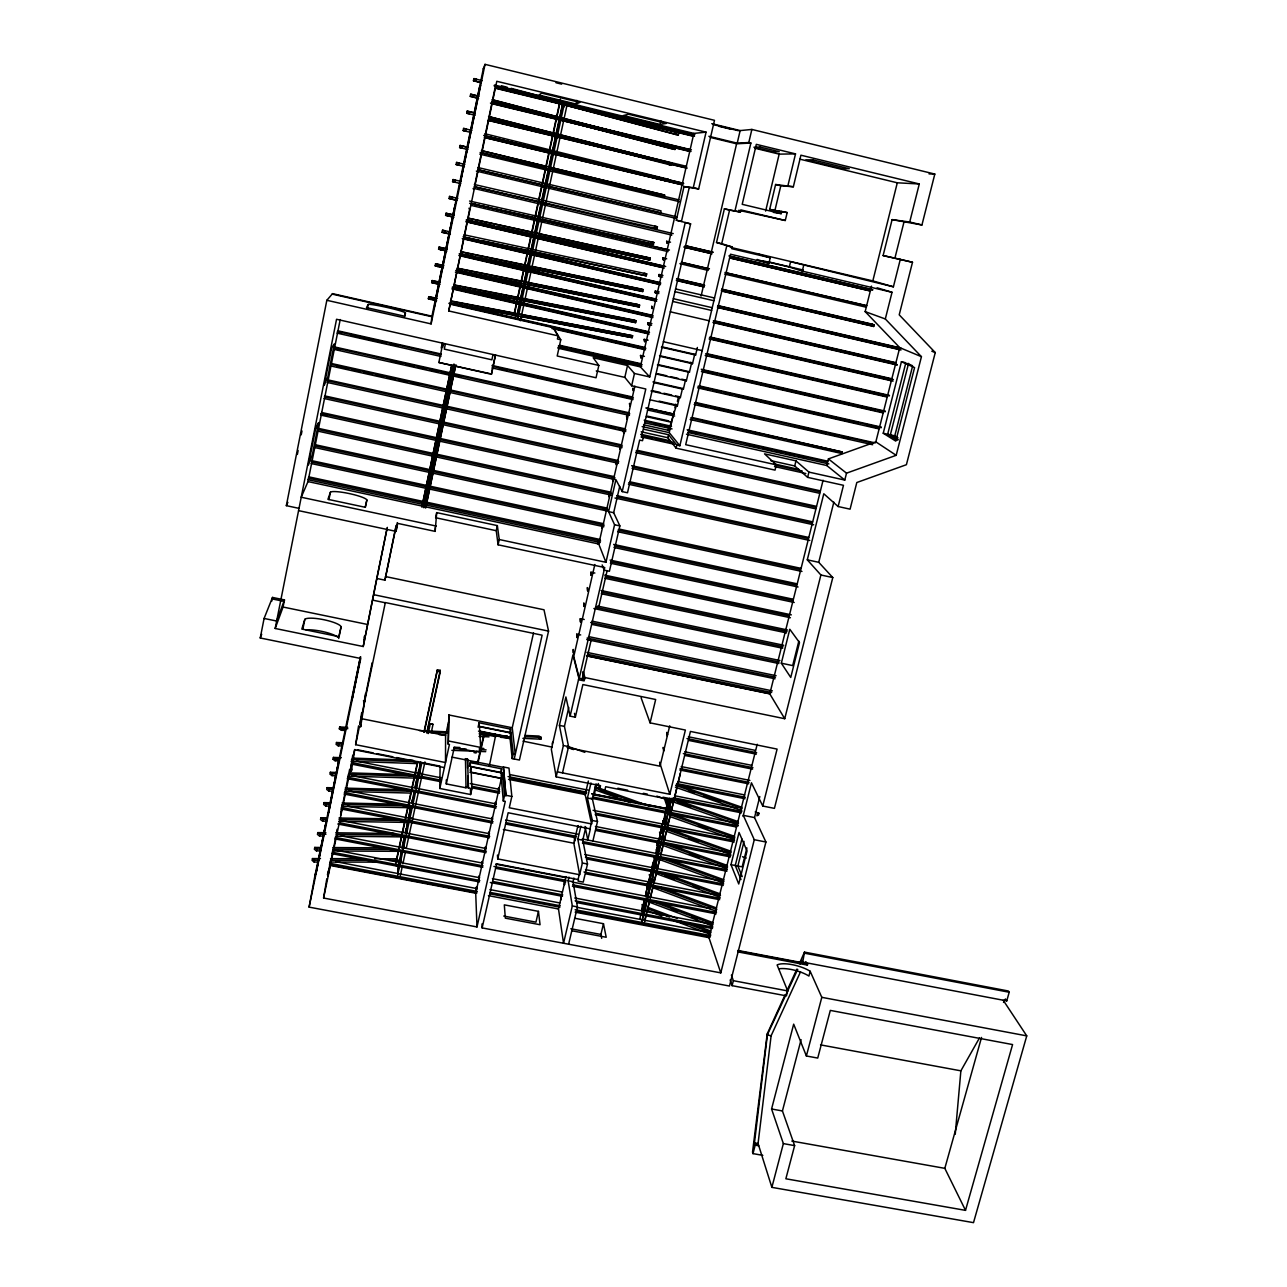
<?xml version="1.0" encoding="UTF-8"?>
<svg xmlns="http://www.w3.org/2000/svg" width="1287" height="1287" viewBox="0 0 1287 1287"><rect width="100%" height="100%" fill="white"/><g stroke="black" fill="none" stroke-linecap="round" stroke-linejoin="round"><path stroke-width="1.5" d="M440.09 766.408L439.816 788.481L470.624 794.546L471.862 788.963L466.28 786.647L466.023 787.805L446.283 783.912L446.299 779.922M448.519 722.039L445.592 735.52L445.495 762.531L355.63 744.69L358.59 725.852M427.107 732.689L440.218 671.943L440.251 670.366L437.387 669.787L423.906 732.319M424.26 732.11L437.387 669.787M432.995 724.324L430.292 723.777L432.995 724.324L431.29 732.544M442.873 343.243L438.851 362.484L491.441 374.276L495.479 354.826L491.441 374.276M298.568 510.633L396.058 531.37L397.731 523.391L435.167 531.386L436.711 512.612L497.361 525.611L499.243 539.526L498.085 544.803L604.729 567.535L579.263 678.233L573.761 656.531L594.835 564.51M441.216 348.085L442.245 343.179M435.167 531.386L435.296 527.477M438.851 362.484L489.43 373.503M419.321 774.613L419.659 767.39M420.045 764.124L419.642 773.133L422.329 773.664M416.457 787.821L416.924 778.619M416.232 787.451L416.521 781.901M412.87 804.472L413.69 793.596M409.668 819.256L410.119 811.534M410.537 808.172L409.99 817.792L412.66 818.323M406.451 834.169L406.933 826.286M406.772 832.705L407.48 820.929M403.281 848.857L403.828 840.25M404.359 835.376L403.587 847.409L406.258 847.924M400.112 863.497L401.142 851.527M398.053 873.053L398.552 865.942M397.731 874.5L398.359 865.588M955.244 1134.265L960.874 1070.832L979.439 1038.014M326.834 300.289L431.113 323.906L431.885 316.184L332.545 293.645L326.834 300.289L286.341 505.662L299.018 508.365M785.15 994.706L767.181 1033.944L752.525 1152.155L752.992 1153.619L762.821 1155.356M752.992 1153.619L755.179 1145.157L754.472 1142.888L767.599 1033.059M1003.2 1000.224L1026.753 1035.874L973.503 1222.65L771.878 1187.354L758.059 1143.532L771.122 1035.745L800.514 971.862M396.058 531.37L397.281 522.619M372.152 662.741L364.012 703.152L365.476 693.709M387.339 527.397L376.737 578.442L384.926 580.164L395.978 526.061M355.63 744.69L359.427 726.447L360.666 726.705L364.977 699.227M360.666 726.705L361.068 724.726L359.845 724.484L361.679 712.725M469.819 772.216L501.351 778.474L503.297 800.981L505.292 801.367L476.994 926.946L323.584 898.036L350.161 770.833L351.383 771.074L354.778 749.484M351.383 771.074L351.785 769.127L350.563 768.886L352.751 755.196M349.614 769.449L340.605 815.186L342.374 804.375M335.843 836.807L327.847 876.302L330.453 860.633M336.47 833.059L337.081 829.311M499.243 539.526L605.936 562.306L614.575 524.758L608.574 511.615L615.91 479.617L622.2 491.602L627.509 492.776L639.655 440.074L642.519 440.701L643.243 437.612L641.393 437.21L690.604 223.874L685.247 222.603L649.742 376.946L634.459 373.487L627.509 365.508L593.194 357.738L598.825 365.428L596.042 377.767L336.55 319.273L275.177 628.474L363.224 646.524L376.737 578.442M323.584 898.036L326.818 878.764M327.461 874.903L328.121 871.042M364.414 637.371L364.688 635.81L363.867 639.752M363.224 646.524L387.017 528.217M360.65 656.74L351.818 700.691L360.392 657.142M345.206 729.649L339.318 728.844L339.704 726.978L347.667 727.332M338.69 760.971L328.523 812.837L338.754 761.421M338.899 760.038L333.011 759.266L333.397 757.416L341.361 757.689M759.813 796.54L754.52 817.583L765.91 842.004L729.488 986.035L309.105 907.126L315.251 873.97M309.105 907.126L360.746 658.494L260.247 637.982L264.092 618.452L272.506 597.425L284.475 599.903L283.06 607.03L275.177 628.474M297.361 454.44L298.134 450.53M301.222 434.861L301.995 430.952M271.766 601.158L272.506 597.425M436.293 526.077L301.222 497.232L307.995 481.579L340.218 319.546M302.879 629.07L304.842 619.337A18.629 3.909 11.5 0 1 323.874 619.723A18.629 3.909 11.5 0 1 341.087 626.801L338.706 638.449M328.941 499.597L330.437 492.181A18.726 2.864 12 0 1 349.388 493.597A18.726 2.864 12 0 1 366.875 500L365.363 507.384M367.438 308.301L368.227 304.424A19.192 1.335 12.7 0 1 387.307 307.513A19.192 1.335 12.7 0 1 405.453 312.87L404.665 316.747M320.479 858.59L312.468 858.574L312.081 860.392L314.141 862.033L318.162 862.033M320.785 847.473L314.768 847.425L314.382 849.259L316.457 850.884L320.479 850.9M325.868 832.689L317.841 832.609L317.455 834.443L319.53 836.035L323.552 836.067M326.93 817.824L320.913 817.728L320.527 819.578L322.619 821.138L326.641 821.203M330.067 802.75L324.034 802.621L323.664 804.472L325.756 806.032L329.778 806.112M333.172 787.821L327.139 787.66L326.753 789.51L328.861 791.038L332.834 791.151M336.293 772.473L330.325 772.28L329.939 774.13L332.046 775.643L336.036 775.771M342.455 742.744L336.486 742.502L336.1 744.369L338.224 745.833L342.213 745.993M436.631 300.659L428.33 298.745L428.764 296.702L436.647 298.198M439.929 284.524L431.676 282.609L432.094 280.566L439.913 282.094M443.42 267.744L435.151 265.814L435.569 263.771L443.404 265.347M446.862 251.11L438.594 249.179L439.012 247.12L446.846 248.745M450.386 234.218L442.084 232.271L442.519 230.212L450.353 231.885M453.909 217.262L445.608 215.315L446.026 213.24L453.861 214.961M455.437 200.032L449.083 198.52L449.517 196.428L457.818 198.391M453.008 179.569L455.437 180.18L455.003 182.271L452.574 181.66L453.008 179.569L460.762 181.354M456.547 162.435L458.992 163.015L458.558 165.122L456.113 164.527L456.547 162.435L464.832 164.398M467.921 149.533L459.62 147.555L460.054 145.463L468.355 147.442M463.143 130.534L463.577 128.427L466.055 128.957L465.621 131.065L463.143 130.534L470.913 132.464M475.048 115.235L466.731 113.24L467.165 111.132L473.536 112.629M478.008 98.343L470.238 96.332L470.672 94.208L478.989 96.203M481.161 82.802L473.455 80.743L473.889 78.62L476.399 79.07L475.949 81.194L479.81 82.223M314.141 862.033L314.527 860.199L312.468 858.574M316.457 850.884L316.843 849.05L314.768 847.425M319.53 836.035L319.916 834.201L317.841 832.609M322.619 821.138L323.005 819.304L320.913 817.728M325.756 806.032L326.142 804.182L324.034 802.621M328.861 791.038L329.247 789.188L327.139 787.66M332.046 775.643L332.432 773.793L330.325 772.28M339.125 760.907L335.135 760.762L335.521 758.896L333.397 757.416M338.224 745.833L338.61 743.966L336.486 742.502M345.431 730.469L341.441 730.292L341.827 728.41L339.704 726.978M430.711 299.533L431.129 297.506L428.764 296.702M434.057 283.381L434.475 281.338L432.094 280.566M437.548 266.57L437.966 264.511L435.569 263.771M440.991 249.903L441.425 247.844L439.012 247.12M444.498 232.963L444.932 230.904L442.519 230.212M448.021 215.991L448.455 213.915L446.026 213.24M451.512 199.147L451.946 197.072L449.517 196.428M462.516 146.026L462.081 148.118L459.62 147.555M469.642 111.631L469.208 113.755L466.731 113.24M478.555 98.327L472.715 96.798L473.166 94.675M314.832 876.254L360.36 656.949M483.365 68.581L431.837 316.715L332.143 294.096M431.113 323.906L485.038 64.35L714.478 120.318L698.648 188.948L684.008 186.583L676.302 220.206L690.604 223.874M384.926 580.164L396.364 525.209M350.563 768.886L354.568 749.774L444.385 767.583M359.845 724.484L385.328 602.557L542.117 635.183L514.221 758.992M474.227 187.5L494.9 88.706M598.825 365.428L557.191 356L560.762 339.784L557.416 339.012L558.124 335.859L448.745 310.955L496.798 81.29L706.064 132.143L693.291 187.661L684.008 186.583M442.776 347.233L443.484 343.758M445.415 343.822L444.305 349.115L491.891 359.813L493.018 354.552M421.991 506.177L451.673 365.154M421.911 507.239L451.689 365.798M423.503 507.528L453.716 364.189M424.099 507.657L454.311 364.334M425.74 506.981L455.485 366.007M425.675 508.043L455.92 364.688M436.711 512.612L435.633 517.728L496.251 530.711L498.085 544.803M396.525 859.346L407.48 808.526M408.317 804.616L414.221 777.268M415.057 773.358L417.583 761.631M545.157 169.884L513.835 315.186L516.988 316.361L563.352 101.689M545.994 165.959L560.392 99.196M395.946 863.432L417.921 761.518M514.044 315.685L560.344 100.949M519.626 301.399L519.964 299.823L521.315 302.461M564.51 106.692L561.808 105.968L562.162 104.327L564.446 103.233L518.001 318.146M398.487 863.786L399.324 859.877M402.284 846.202L403.555 840.347M405.228 832.528L406.081 828.619M408.606 816.891L410.714 807.126M411.567 803.217L412.403 799.307M414.929 787.596L418.725 770.012M426.753 732.882L440.251 670.366M518.886 306.049L516.988 316.361M519.739 302.123L522.699 288.385M523.552 284.459L529.906 255.003M530.759 251.078L548.133 170.592M548.986 166.666L562.548 103.861M399.179 862L401.303 852.203M402.139 848.294L404.681 836.534M405.534 832.625L411.036 807.142M411.872 803.233L414.414 791.473M415.267 787.547L420.752 762.081M397.699 874.983L421.846 762.934M428.185 733.574L430.292 723.777M558.075 136.47L557.721 138.111L555.019 137.419L557.062 137.001M400.37 875.482L402.059 867.47M402.895 863.834L405.421 851.93M406.258 848.278L424.935 761.92M520.382 320.736L567.277 103.925M576.045 104.038L579.858 102.397L541.666 93.131L538.947 95.045L576.045 104.038L576.833 100.402M446.283 783.912L454.279 747.441L474.276 751.431L474.018 752.589L476.029 752.992L476.383 751.447L479.601 752.091L480.646 747.425L479.488 726.656L510.939 732.995L513.256 753.941L515.267 754.343L512.242 727.75L448.857 714.961L448.23 744.192L449.436 744.433L439.816 788.481M448.23 744.192L448.857 714.961M496.251 530.711L497.361 525.611M468.452 787.081L467.535 759.073L465.46 758.654L465.202 759.764L452.01 757.142M467.551 768.194L467.535 759.073M469.482 766.167L470.27 762.58L501.608 768.822L501.142 776.238M478.088 727.235L479.07 722.763L510.521 729.102L510.907 732.689L479.263 726.318L479.07 722.763M470.205 770.414L471.01 766.811L502.557 773.085L504.552 795.398L503.297 800.981M477.686 762.226L484.202 732.786L495.72 735.102L489.366 765.765M477.863 763.481L483.88 736.309M500.804 772.393L501.608 768.822M509.507 733.558L510.521 729.102M504.552 795.398L505.952 795.688L503.442 766.988L508.992 768.082L511.84 796.444L509.282 807.769L591.553 823.937L592.358 820.511L587.435 798.053L590.974 782.963M385.456 576.544L543.999 609.781L548.552 631.113L519.433 760.038L512.21 758.59L509.942 737.483L510.939 732.995M512.242 727.75L533.51 633.011M476.994 926.946L475.707 893.21L502.557 773.085M512.21 758.59L513.256 753.941M505.952 795.688L503.442 766.988M660.086 124.453L666.376 123.423L628.603 114.253L623.391 115.54L660.086 124.453L660.891 120.833M754.52 817.583L743.307 815.347L754.279 839.719L720.784 972.875L482.142 927.911L496.605 863.85L578.474 879.632L578.12 881.128L583.236 882.126L587.499 864.011L582.77 840.202L585.826 827.155M580.871 826.174L577.831 839.237L582.367 863.03L579.633 874.726L497.731 858.912L508.156 812.757L590.379 828.892L587.789 839.912L585.022 826.463M341.087 626.801L338.835 636.663L301.818 629.07L304.842 619.337M633.526 319.964L636.068 320.753L635.633 322.651L633.091 321.863L633.526 319.964L453.603 284.781M637.081 304.359L639.623 305.116L639.189 307.03L636.647 306.258L637.081 304.359L457.094 268.098M640.588 288.883L643.146 289.623L642.712 291.538L640.154 290.798L640.588 288.883L532.963 266.586M653.426 244.417L650.852 243.742L651.286 241.811L653.876 242.487L653.426 244.417L471.106 203.555M615.17 116.071L678.78 133.028L678.329 135.006L675.675 134.491L676.125 132.529M522.908 738.368L540.862 739.172L541.264 737.419L538.963 736.051L525.016 735.424M450.466 303.282L632.207 337.661L632.641 335.762L450.466 300.82M464.092 237.13L646.283 275.82L646.717 273.89L644.16 273.182M467.615 220.27L649.871 260.038L650.321 258.108L467.567 217.97M656.997 228.748L657.432 226.802L654.842 226.158L654.407 228.105L656.997 228.748L474.436 186.744M664.205 197.056L664.655 195.109L481.949 150.74M668.259 179.279L665.636 178.716L665.186 180.663L667.808 181.242L668.259 179.279L484.958 133.751M563.545 120.608L672.393 148.938L675.032 149.469L675.482 147.49M622.2 491.602L645.801 388.98L631.644 385.794L624.822 377.381L627.509 365.508M631.644 385.794L634.459 373.487M576.785 634.137L576.946 637.515L576.785 634.137L580.694 634.941M580.308 618.677L580.485 622.007L580.308 618.677L584.234 619.497M590.942 572.216L591.167 575.369L590.942 572.216L594.867 573.037M640.524 355.453L640.942 357.85L640.524 355.453L644.433 356.354M644.208 339.334L644.642 341.666L644.208 339.334L648.101 340.218M648.005 322.747L648.455 325.016L648.005 322.747L651.898 323.648M655.26 291.039L655.726 293.195L655.26 291.039L659.169 291.94M659.041 274.501L659.523 276.592L659.041 274.501L662.95 275.418M662.837 257.915L663.336 259.942L662.837 257.915L666.714 258.816M666.634 241.28L667.165 243.243L666.634 241.28L670.527 242.181M552.22 744.015L552.622 742.261M605.936 562.306L598.745 543.999L634.877 386.164M649.742 376.946L640.395 366.875L693.854 133.414L706.064 132.143M673.745 800.257L605.678 786.711L604.826 790.363L599.662 789.333L600.514 785.681L556.177 776.849L563.368 745.527L559.411 725.385L565.91 696.959L570.125 716.151L575.337 717.213L582.866 684.555L655.662 699.501L650.096 722.86L685.376 730.051L669.835 794.288L557.319 771.846M562.516 772.876L568.581 746.573L564.43 726.399L568.774 707.464M602.155 564.929L604.134 570.141L609.411 571.267L619.867 525.9L613.674 512.725L619.723 486.389M689.172 187.822L681.45 221.428L676.302 220.206M570.125 716.151L578.86 678.152L572.972 654.842L551.351 749.372L556.177 776.849M582.223 678.844L591.216 639.784L588.256 639.156M607.11 570.768L598.632 607.593L595.656 606.965M583.365 671.734L584.893 677.557L584.137 680.887L578.506 679.729M538.449 911.357L540.057 924.726L505.324 918.162L504.311 904.858L538.449 911.357L535.955 922.152L503.748 916.038M643.58 424.774L668.613 430.357L676.544 405.035L659.057 401.11M584.491 794.546L584.829 793.082M871.524 286.132L865.17 311.615L885.311 318.967L921.444 356.692L896.186 455.308L846.524 473.166L844.787 480.067L808.928 472.104L795.977 460.875L764.542 453.861L776.334 464.848L775.047 470.125L676.077 448.149L667.824 437.709L668.516 434.733L643.773 429.231M674.887 407.786L675.723 404.166M743.049 816.408L751.447 782.802L762.757 806.032L774.42 808.365L832.786 577.557L820.897 574.999L807.287 559.829L823.793 493.774L838.127 506.531L850.08 509.169L856.804 482.528L906.402 464.704L935.263 352.574L899.211 314.832L912.499 262.275L883.107 255.566L892.1 219.627L909.716 222.024L919.288 183.961L800.916 155.196L793.355 186.76L775.594 184.508L769.69 209.395L787.177 212.564L785.279 220.495L740.894 209.91L740.395 212.065L724.372 208.864L716.521 242.487L726.801 245.672L679.858 445.752L669.224 432.625L674.227 411.148M701.093 296.01L736.598 143.79L750.884 143.034L734.99 210.778M568.983 877.107L568.114 880.791L572.313 905.919L563.545 943.258L558.494 908.992L566.055 876.56M579.633 874.726L573.825 843.242L577.831 826.045M591.553 823.937L585.183 794.546L588.336 781.032M708.864 136.277L737.226 143.163L740.154 130.582L751.865 129.44L934.812 174.067L921.942 224.968L892.1 219.627M578.008 827.026L578.346 825.562M677.396 401.399L678.249 397.747M650.064 399.79L677.364 405.92L679.504 396.782L675.595 395.897M650.965 391.007L680.34 397.635L682.496 388.433L653.088 381.789M653.442 382.512L683.349 389.269L685.504 380.019L681.756 379.182M656.338 374.018L686.373 380.823L688.545 371.541L658.477 364.704M657.367 365.025L689.414 372.313L691.602 362.966L659.539 355.662M660.311 356.386L692.503 363.722L694.707 354.311L662.483 346.959M661.373 347.217L695.607 355.035L697.377 347.474M776.334 464.848L685.698 444.691L730.485 254.231L768.918 263.288L770.237 257.754L731.788 248.697L732.19 246.943L721.717 243.71L729.584 210.103L740.395 212.065M568.629 944.208L577.413 906.901L573.037 881.74L573.905 878.056M592.921 840.91L597.49 821.524L592.406 799.05L595.945 783.96M594.385 794.159L596.605 784.33M676.077 448.149L676.801 445.077L668.516 434.733M737.226 143.163L748.793 142.519L751.865 129.44M578.088 879.552L579.23 874.645M589.993 828.812L591.151 823.857M366.875 500L365.154 507.271L327.928 499.324L330.437 492.181M765.636 211.1L779.166 154.134L795.511 153.877L787.966 185.473M601.673 938.368L600.9 934.442L603.458 923.712L575.257 918.355M769.69 209.395L774.871 210.634L780.807 185.762L793.355 186.76M773.439 212.371L781.225 213.642L781.788 211.277M669.723 725.804L660.022 766.199L567.084 747.506M885.311 318.967L892.036 292.278L802.284 271.139L789.301 267.036L790.588 261.728L893.403 286.808L900.305 259.379L912.499 262.275M641.537 910.343L642.486 906.434M646.734 888.85L649.098 879.085M651.93 867.374L652.879 863.464M657.126 845.881L659.024 838.078M660.907 830.26L663.272 820.495M666.103 808.767L668.468 799.002M639.816 919.143L640.685 915.025M641.682 911.405L644.433 899.533M645.43 895.897L654.745 856.917M655.743 853.281L666.457 808.509L591.907 793.709M642.116 912.58L644.932 900.948M645.881 897.071L646.814 893.194M647.747 889.317L650.096 879.632M651.029 875.755L657.142 850.546M658.075 846.669L659.008 842.792M661.357 833.091L662.757 827.284M663.706 823.407L669.803 798.197M641.94 920.72L643.355 914.896M660.762 843.033L643.999 912.242L642.004 904.568M661.711 839.14L671.589 798.342M642.084 921.235L671.734 798.777M644.53 921.219L645.945 915.395M646.589 912.74L649.71 899.854M650.643 895.977L656.29 872.666M657.046 869.61L660.07 857.126M661.003 853.249L670.43 814.398M671.17 811.309L690.427 731.434L777.091 749.098L762.757 806.032M802.284 271.139L803.619 265.637M644.658 921.733L653.136 886.759M654.086 882.866L663.513 843.999M664.446 840.105L680.308 773.616M838.127 506.531L843.468 485.312L807.625 477.364L794.722 465.958L795.977 460.875M807.625 477.364L808.928 472.104M720.784 972.875L708.96 937.66L757.206 744.272M584.893 677.557L784.732 718.709L769.787 693.886L823.085 480.228M844.787 480.067L826.769 465.508L828.41 458.896L875.836 441.859L896.186 455.308M893.403 286.808L872.827 280.904L897.296 182.802L919.288 183.961M730.984 864.671L739.044 832.448L747.039 850.948L738.738 883.992L730.984 864.671L742.149 866.859L746.91 847.924M781.322 663.207L789.8 629.263L799.5 642.599L790.749 677.461L781.322 663.207L792.679 665.588L798.825 641.103M741.907 838.979L735.263 865.507L740.99 879.568M872.393 324.227L874.098 324.887L873.712 326.48L872.007 325.804L872.393 324.227L721.669 289.092M744.047 841.392L737.869 866.022L742.213 876.576M690.186 419.546L841.859 453.523L842.245 451.978L692.1 417.503M832.786 577.557L818.741 562.306L833.847 502.139M894.851 258.365L903.876 222.458M759.008 813.271L758.558 815.089L756.869 815.749L757.335 813.947L759.008 813.271L755.212 811.952M784.732 718.709L820.897 574.999M801.093 1039.687L782.432 1110.954L794.626 1145.623L785.858 1178.779L965.507 1210.359L1012.579 1044.561L830.308 1010.408L817.728 1058.075L806.386 1055.983L821.798 997.328L810.167 971.267A20.19 6.355 15.2 0 0 777.107 964.993L787.692 990.91L786.421 995.865L732.094 985.665L733.349 980.694L731.402 975.079M875.836 441.859L899.742 347.635L865.17 311.615M901.415 361.727L914.574 367.615L895.784 441.119L883.236 433.236L901.415 361.727L905.855 362.757L887.66 434.234L897.168 440.17M908.574 363.384L890.347 434.845L898.326 439.8M897.988 437.837L894.771 435.843L912.531 366.345M802.75 962.097L804.488 952.107L1008.364 991.006L1009.201 992.245L1006.756 1000.9L802.75 962.097L801.914 960.215L800.241 963.866M807.174 964.558L807.416 963.673L737.805 950.449M737.789 951.865L807.416 965.105L807.416 963.673M771.878 1187.354L783.365 1143.612L771.573 1108.992L793.677 1024.162L806.386 1055.983M810.167 971.267L808.928 976.061A20.174 6.387 15.2 0 0 779.407 968.741M405.453 312.87L404.536 316.216L366.489 307.593L368.227 304.424M965.507 1210.359L944.819 1168.339L981.531 1037.435M284.475 599.903L276.657 621.026L264.092 618.452M260.247 637.982L261.695 634.266M483.236 68.903L485.038 64.35M804.488 952.107L799.356 963.657M786.824 991.054L796.846 969.143M766.972 1035.568L797.731 969.352M286.341 505.662L287.886 502.348M1003.506 1002.396L1005.469 998.953M561.808 105.968L563.996 104.955M558.912 119.401L563.867 119.337M558.558 121.042L560.665 120.318M555.373 135.779L557.432 135.344M551.753 152.526L553.748 152.397M553.378 154.054L551.399 154.15L554.102 154.826M330.196 862.049L380.373 862.145M330.518 858.622L360.585 858.719M374.63 858.751L396.686 858.831M314.527 860.199L318.532 860.215M330.582 860.247L366.698 860.327M388.787 860.392L400.82 860.424M332.513 850.964L398.761 851.334M332.818 847.554L386.985 847.908M316.843 849.05L320.849 849.066M332.899 849.147L393.13 849.517M335.601 836.196L405.888 836.92M335.891 832.802L394.095 833.477M319.916 834.201L325.933 834.266M335.987 834.378L400.257 835.07M338.69 821.379L409.009 822.441M338.98 818.017L395.206 818.934M323.005 819.304L327.027 819.369M339.076 819.562L405.373 820.591M326.142 804.182L330.148 804.262M342.213 804.504L406.547 805.823M341.827 806.354L412.178 807.753M342.117 803.008L400.37 804.23M329.247 789.188L333.22 789.301M345.173 789.591L416.843 791.408M344.787 791.441L410.473 793.065M345.222 788.127L409.523 789.8M332.432 773.793L336.422 773.905M348.359 774.275L414.092 776.27M347.973 776.125L419.675 778.249M929.037 173.89L934.812 174.067M350.225 772.892L409.926 774.742M335.521 758.896L339.511 759.04M351.464 759.459L417.213 761.775M351.078 761.309L416.827 763.593M353.314 758.123L413.047 760.247M470.785 762.306L476.753 762.515M454.005 747.248L459.974 747.506M479.89 748.31L483.88 748.471M338.61 743.966L342.599 744.127M454.231 748.6L466.184 749.066M480.148 749.629L486.116 749.871M451.85 750.321L485.73 751.656M419.401 730.598L447.297 731.869M479.182 733.333L495.125 734.057M341.827 728.41L347.812 728.683M427.59 732.287L447.522 733.188M479.44 734.62L507.351 735.891M525.305 736.695L541.264 737.419M439.157 734.636L445.141 734.909M479.037 736.421L489.012 736.856M500.981 737.387L510.939 737.837M548.198 168.999L550.112 169.192M549.758 170.849L547.844 170.624L550.546 171.284M774.871 210.634L787.177 212.564M791.811 1141.054L944.819 1168.339M783.365 1143.612L794.626 1145.623M754.472 1142.888L758.059 1143.532M754.729 1143.709L758.316 1144.336M755.179 1145.157L758.767 1145.8M473.455 80.743L475.949 81.194M771.573 1108.992L782.432 1110.954M785.279 220.495L738.722 210.296M767.599 1035.086L771.122 1035.745M820.543 1044.883L960.874 1070.832M428.33 298.745L436.229 300.241M452.027 303.217L515.202 315.186M521.122 316.312L632.207 337.661M570.833 928.747L600.9 934.442M571.766 930.742L606.209 937.258L603.458 923.712M733.349 980.694L787.692 990.91M821.798 997.328L1026.753 1035.874M431.129 297.506L437.001 298.616M450.691 301.206L632.641 335.762M489.945 889.59L559.813 902.943M572.313 905.919L577.413 906.901M576.673 907.271L710.327 932.785M335.859 861.679L477.204 888.657M490.106 892.406L560.247 905.775M805.035 953.297L1009.201 992.245M575.128 909.732L710.714 935.601M329.745 863.304L477.332 891.457M489.784 893.838L559.909 907.206M576.753 911.534L710.36 937.016M329.44 864.767L476.994 892.888M331.049 865.636L475.707 893.21M488.416 895.639L558.494 908.992M575.16 912.161L708.96 937.66M738.014 950.98L807.657 964.22M470.238 96.332L472.715 96.798M495.704 864.124L565.733 877.621M341.248 835.874L482.931 863.159M493.935 866.457L566.183 880.372M568.114 880.791L573.037 881.74M650.482 896.637L647.908 896.138L646.364 890.491M572.297 882.062L710.167 908.59M335.151 837.403L483.075 865.878M495.559 868.275L565.846 881.804M334.845 838.867L482.754 867.309M572.747 884.812L716.489 912.467M572.409 886.244L716.135 913.883M492.422 878.667L562.355 892.084M400.434 862.049L403.088 862.563M336.197 850.224L479.665 877.718M492.583 881.434L562.789 894.883M646.927 911.325L644.337 910.826L642.84 905.083M574.742 897.988L710.472 923.969M332.062 852.203L479.794 880.485M490.315 882.496L562.451 896.315M395.511 865.395L398.343 865.926M331.756 853.651L479.472 881.917M575.176 900.803L712.821 927.139M576.801 902.605L712.467 928.538M347.49 806.096L489.543 833.735M584.765 854.52L723.149 881.418M341.248 807.48L489.736 836.341M340.942 808.944L489.398 837.789M585.408 857.206L723.584 884.04M587.049 859.024L723.23 885.472M582.367 863.03L587.499 864.011M340.411 820.334L486.213 848.551M585.521 869.658L719.61 895.591M340.058 822.924L486.389 851.222M337.789 824.002L486.068 852.67M583.992 871.975L720.028 898.278M585.633 873.793L719.674 899.693M434.475 281.338L440.347 282.48M454.054 285.167L636.068 320.753M431.676 282.609L439.494 284.137M453.185 286.808L515.765 299.002M519.675 299.758L633.091 321.863M453.619 287.194L635.633 322.651M595.431 826.463L730.244 852.943M347.265 778.683L496.106 807.914M595.945 829.021L730.839 855.485M595.591 830.469L730.485 856.917M505.662 820.028L577.911 834.169M348.584 790.829L492.857 819.047M505.888 822.586L576.447 836.373M582.287 838.979L726.688 867.197M344.369 792.551L493.034 821.605M505.55 824.05L576.109 837.837M577.831 839.237L582.77 840.202M344.063 794.031L492.712 823.053M582.77 841.585L727.268 869.803M582.432 843.033L726.914 871.235M503.346 829.504L573.825 843.242M587.435 798.053L592.406 799.05M356.821 761.164L440.878 777.766M470.205 783.558L499.533 789.349M754.279 839.719L765.91 842.004M352.638 762.757L440.894 780.179M472.281 786.373L499.726 791.795M593.082 810.295L731.997 837.724M352.316 764.237L440.572 781.659M471.943 787.837L499.404 793.259M506.032 795.302L511.84 796.444M595.559 813.191L734.555 840.604M595.221 814.639L734.201 842.036M592.358 820.511L597.49 821.524M351.769 775.546L496.251 803.941M347.57 777.203L496.444 806.45M674.533 795.72L737.29 808.236M673.149 797.715L741.843 811.405M617.857 788.223L627.67 790.186M643.371 793.307L647.297 794.095M662.982 797.216L741.473 812.853M467.278 760.183L503.362 767.358M501.946 772.65L470.415 766.376L470.27 762.58M509.781 774.565L588.191 790.138M508.059 776.56L586.759 792.181M550.723 785.537L554.649 786.309M570.334 789.43L574.259 790.202M517.39 779.134L521.315 779.906M531.129 781.852L540.942 783.799M550.756 785.746L560.569 787.692M570.382 789.639L586.068 792.76M591.956 793.934L666.457 808.509M592.663 794.642L737.628 823.407M509.7 778.426L586.422 793.645M508.51 779.343L585.183 794.546M357.4 749.758L373.101 752.879M377.027 753.651L392.744 756.772M396.669 757.544L439.864 766.119M471.187 772.184L502.702 778.571M593.194 797.087L738.239 825.836M590.894 798.165L735.923 826.897M437.966 264.511L443.838 265.701M457.545 268.452L639.623 305.116M435.151 265.814L442.969 267.39M456.66 270.141L521.219 283.092M527.091 284.266L636.647 306.258M457.11 270.495L639.189 307.03M363.417 700.868L364.591 701.109M681.193 766.569L749.871 780.405M680.115 768.516L749.066 782.399M563.368 745.527L568.581 746.573M679.761 769.98L748.712 783.847M480.131 731.193L509.909 737.194M478.491 731.161L509.942 737.483M509.362 738.545L493.758 735.408M523.005 741.151L552.284 747.168M495.849 736.679L484.314 734.362L484.202 732.786M677.959 781.563L744.723 794.948M361.727 718.725L445.592 735.52M676.592 783.51L745.366 797.28M676.238 784.973L744.996 798.728M448.906 741.071L480.646 747.425M686.985 738.529L756.676 752.702M688.561 740.395L756.322 754.166M559.411 725.385L564.43 726.399M684.764 751.785L751.576 765.315M683.333 753.603L752.943 767.679M684.909 755.453L752.573 769.143M437.355 671.364L440.218 671.943M688.4 736.775L755.308 750.385M438.594 249.179L446.428 250.788M465.991 254.826L473.825 256.451M477.734 257.255L640.154 290.798M460.585 253.941L642.712 291.538M271.927 598.873L283.928 601.351M283.06 607.03L367.068 624.372M578.86 678.152L584.491 679.311L582.609 672.12M460.553 251.576L529.037 265.765M441.425 247.844L447.297 249.051M461.003 251.898L643.146 289.623M587.097 638.046L775.434 677.3M373.986 594.739L548.552 631.113M586.743 639.559L775.064 678.796M372.844 600.176L385.28 602.766M586.92 652.38L772.345 690.862M587.467 654.311L771.637 692.519M587.113 655.823L769.304 693.58M586.534 655.887L769.787 693.886M668.838 164.623L671.46 165.186L488.658 118.694M592.052 621.138L779.922 660.521M590.653 622.538L779.246 662.049M592.277 624.468L778.876 663.545M588.513 636.582L776.125 675.707M601.158 590.524L787.547 629.986M601.624 592.197L786.984 631.434M601.27 593.725L786.614 632.931M597.57 606.064L783.719 645.27M596.203 607.416L783.059 646.75M593.886 608.51L782.689 648.246M464.06 234.797L646.717 273.89M442.084 232.271L449.919 233.944M481.241 240.589L646.283 275.82M610.714 561.679L792.631 600.546M610.36 563.207L794.208 602.477M604.697 575.128L791.328 614.848M605.18 576.753L788.834 615.813M604.826 578.281L790.411 617.728M308.944 476.882L424.533 501.737M426.48 502.155L600.015 539.462M308.204 478.12L600.627 540.974M613.674 544.401L797.087 583.815M307.883 479.697L600.273 542.519M614.333 545.929L796.492 585.07M307.995 481.579L598.745 543.999M613.979 547.474L798.085 587.001M610.07 560.086L793.242 599.243M315.331 444.739L431.242 469.9M433.188 470.318L607.191 508.108M314.607 445.849L607.834 509.491M602.927 508.799L606.837 509.652M314.301 447.442L607.48 511.052M608.574 511.615L613.674 512.725M807.287 559.829L818.741 562.306M614.575 524.758L619.867 525.9M310.183 460.312L425.933 485.312M429.858 486.164L603.619 523.712M311.422 461.92L604.246 525.16M619.256 529.102L800.948 568.339M311.1 463.497L603.893 526.705M617.969 530.147L800.369 569.53M617.615 531.692L801.962 571.46M448.455 213.915L454.327 215.202M468.05 218.195L650.321 258.108M445.608 215.315L451.48 216.602M467.149 220.013L471.058 220.881M474.983 221.734L492.599 225.579M496.525 226.432L531.772 234.121M537.644 235.408L649.871 260.038M628.41 484.218L813.706 524.79M316.457 427.944L434.652 453.732M436.599 454.166L610.842 492.181M317.873 429.456L611.534 493.516M616.698 495.575L808.654 537.435M317.551 431.048L611.18 495.077M617.293 496.895L808.22 538.513M614.993 498.021L809.796 540.476M324.855 395.913L441.425 421.605M443.388 422.039L618.082 460.537M324.356 396.879L618.806 461.743M584.362 454.745L592.213 456.467M596.138 457.335L603.989 459.057M631.66 465.653L816.505 506.354M324.034 398.487L618.452 463.304M632.4 466.875L816.006 507.303M632.046 468.436L815.62 508.832M321.557 412.467L436.02 437.564M439.929 438.417L614.398 476.673M321.042 413.497L615.106 477.944M321.251 414.06L327.059 415.331M630.147 481.837L812.564 521.814M320.736 415.09L614.736 479.504M628.764 482.657L812.129 522.844M883.107 255.566L900.305 259.379M330.823 364.285L626.077 429.971M336.824 366.361L348.52 368.967M352.413 369.819L360.199 371.557M364.092 372.426L371.895 374.163M375.788 375.032L383.574 376.753M387.467 377.622L395.27 379.359M399.163 380.228L406.949 381.949M410.843 382.818L418.645 384.556M539.35 411.406L568.548 417.905M572.458 418.774L580.244 420.495M584.137 421.364L591.923 423.101M595.817 423.97L603.603 425.691M607.496 426.56L615.283 428.298M619.176 429.166L625.015 430.453M640.942 434.282L670.205 440.797M773.6 463.787L798.954 469.433M330.502 365.91L625.723 431.547M641.714 435.392L673.053 442.358M774.887 464.993L802.3 471.09M644.481 436.727L652.284 438.449M656.177 439.317L663.979 441.055M667.889 441.924L671.782 442.792M641.344 436.969L674.645 444.353M774.501 466.554L805.839 473.519M676.801 445.077L679.858 445.752M328.04 379.906L442.808 405.325M446.702 406.193L621.701 444.932M327.541 380.807L622.393 446.074M637.242 450.305L820.382 490.83M327.22 382.416L622.039 447.651M636.051 451.045L819.899 491.714M635.681 452.606L819.513 493.259M449.083 198.52L456.917 200.273M472.586 203.78L478.458 205.1M482.384 205.984L490.218 207.738M494.144 208.607L501.978 210.376M505.888 211.245L535.279 217.841M543.114 219.594L650.852 243.742M647.232 408.043L674.42 414.141M645.833 407.947L673.053 414.044M690.556 417.969L842.245 451.978M703.458 421.686L726.914 426.946M730.823 427.831L738.641 429.585M742.567 430.453L750.385 432.207M754.295 433.092L762.113 434.845M766.022 435.714L773.841 437.467M795.334 442.278L824.661 448.857M828.571 449.726L836.389 451.48M647.409 409.958L674.629 416.055M647.586 416.184L668.79 420.913M334.588 346.943L451.64 373.117M453.587 373.552L629.053 412.789M646.364 416.666L671.508 422.281M334.121 347.715L629.777 413.819M334.266 348.552L340.122 349.871M390.83 361.197L402.541 363.819M406.435 364.688L414.237 366.425M418.146 367.31L425.949 369.047M429.842 369.916L437.644 371.67M441.554 372.538L449.356 374.276M453.249 375.144L461.052 376.898M517.583 389.527L535.119 393.452M539.028 394.321L546.814 396.058M550.723 396.943L558.51 398.68M562.419 399.549L570.205 401.303M574.115 402.171L581.917 403.909M585.81 404.778L593.613 406.531M333.8 349.34L629.423 415.395M644.192 420.189L671.541 426.287M687.161 429.778L827.782 461.196M644.98 421.235L670.463 426.93M688.111 430.855L827.316 461.953M653.587 423.938L661.405 425.675M665.315 426.544L669.224 427.413M688.738 431.772L696.557 433.526M747.329 444.852L759.04 447.474M762.95 448.343L770.768 450.096M774.661 450.965L782.48 452.702M786.389 453.571L794.192 455.325M798.101 456.193L805.919 457.931M644.61 422.812L672.055 428.925M687.741 432.432L828.892 463.931M686.47 434.218L826.769 465.508M642.165 426.592L669.224 432.625M641.183 431.788L667.824 437.709M770.688 460.601L794.722 465.958M331.306 363.449L448.198 389.462M450.144 389.897L625.369 428.893M469.578 201.045L653.876 242.487M596.251 370.929L624.822 377.381M652.171 390.621L659.99 392.374M663.883 393.259L671.701 395.012M695.527 402.445L875.273 442.937M694.546 402.976L873.053 443.178M699.05 404.89L706.869 406.66M710.778 407.529L763.529 419.417M790.878 425.563L826.045 433.478M829.954 434.362L837.757 436.132M841.666 437.001L849.484 438.77M694.176 404.552L872.65 444.723M337.805 330.791L441.328 354.054M492.101 365.46L632.657 397.039M337.355 331.499L441.312 354.842M492.277 366.296L633.413 398.005M337.484 332.4L341.393 333.285M351.158 335.473L386.309 343.372M390.218 344.256L398.021 346.01M499.565 368.806L507.368 370.559M522.989 374.067L569.835 384.588M614.736 394.675L632.303 398.616M337.033 333.124L440.974 356.451M491.94 367.905L633.043 399.581M701.254 369.272L885.408 411.164M701.801 370.012L885.247 411.743M702.847 371.3L716.553 374.42M720.463 375.305L761.598 384.668M765.524 385.553L773.358 387.339M777.268 388.224L818.403 397.586M822.329 398.471L875.208 410.505M879.134 411.39L883.059 412.29M701.431 371.605L882.914 412.87M559.974 345.334L641.344 363.803M558.494 345.64L642.133 364.623M559.636 346.927L567.374 348.68M571.251 349.565L579.005 351.319M582.866 352.204L640.974 365.379M558.14 347.249L641.763 366.216M557.866 348.15L640.395 366.875M657.448 373.664L666.795 375.788M670.543 376.641L678.024 378.33M699.404 385.907L881.354 427.107M697.988 386.277L881.193 427.734M700.997 387.934L708.815 389.704M712.725 390.588L720.559 392.358M724.468 393.243L732.287 395.012M736.196 395.897L789.028 407.85M792.937 408.735L800.755 410.505M804.665 411.39L857.496 423.343M867.277 425.563L879.005 428.217M697.602 387.854L878.844 428.861M883.236 433.236L894.771 435.843M664.655 195.109L549.404 167.165M454.617 287.274L648.648 331.74M452.22 287.242L649.501 332.432M454.794 289.012L648.294 333.333M451.882 288.867L649.131 334.041M663.416 341.715L702.187 350.595M706.499 353.571L889.478 395.399M705.582 353.909L889.285 395.897M710.022 356.049L813.175 379.617M817.068 380.502L887.129 396.509M705.212 355.502L886.92 397.007M453.217 303.732L645.044 347.49M448.857 303.33L645.865 348.262M450.627 304.279L552.976 327.622L558.124 335.859M554.906 328.619L603.7 339.736M607.609 340.621L644.69 349.083M551.882 328.523L645.511 349.855M474.356 184.491L657.432 226.802M452.574 181.66L460.843 183.607M458.848 255.518L656.627 301.271M714.221 320.736L895.72 362.644M713.336 320.93L895.559 362.998M670.318 311.808L709.185 320.785M713.835 322.329L897.28 364.655M712.95 322.538L897.119 365.025M458.075 270.576L652.445 315.331M455.727 270.479L653.265 315.975M458.285 272.329L652.042 316.94M455.389 272.12L652.895 317.583M710.376 337.081L891.65 378.716M709.475 337.339L893.419 379.601M647.634 324.356L651.528 325.241M711.952 339.125L889.301 379.842M709.105 338.948L893.017 381.177M677.429 279.054L704.681 285.408M722.216 289.495L874.098 324.887M658.671 276.11L662.58 277.027M676.286 280.212L703.683 286.599M721.299 290.701L872.007 325.804M677.059 280.679L704.311 287.017M721.83 291.103L873.712 326.48M463.095 236.808L659.941 282.577M464.543 237.451L660.842 283.092M463.256 238.562L659.587 284.186M462.258 238.642L660.472 284.7M675.595 288.948L714.526 297.989M674.951 291.682L713.883 300.724M717.792 305.534L899.516 347.683M718.403 306.016L901.399 348.455M654.89 292.648L658.799 293.549M717.406 307.143L899.114 349.26M718.017 307.625L900.997 350.032M673.342 298.697L712.242 307.706M672.715 301.431L711.614 310.44M459.588 253.587L656.161 299.083M459.202 253.877L656.997 299.646M459.749 255.341L655.807 300.691M469.642 203.314L668.42 249.984M471.235 205.421L668.05 251.608M682.255 262.468L709.443 268.822M724.983 272.474L866.762 305.662M681.257 262.419L708.558 268.822M726.109 272.924L866.505 305.807M679.938 263.626L708.188 270.447M724.613 274.083L866.376 307.255M468.565 220.415L665.685 266.473M466.135 220.077L664.639 266.457M468.725 222.184L663.384 267.632M465.781 221.734L664.269 268.082M676.656 278.603L704.053 284.99M456.113 164.527L464.398 166.49M477.992 169.707L542.1 184.845M547.94 186.213L660.617 212.822L661.068 210.891L477.895 167.503M716.521 242.487L721.717 243.71M726.801 245.672L732.19 246.943M475.096 186.953L673.23 233.607M730.244 247.281L872.827 280.904M474.758 188.626L671.83 235.087M768.049 261.76L803.185 270.029M762.821 260.794L789.301 267.036M686.084 245.849L713.32 252.252M728.876 255.92L872.795 289.784M685.102 245.737L712.435 252.172M730.019 256.306L872.554 289.848M683.767 247.007L710.987 253.41M730.437 257.995L870.446 290.926M684.732 247.377L712.065 253.796M729.632 257.931L870.205 290.991M472.072 203.716L669.449 250.064M480.131 152.461L678.925 199.871M479.794 154.134L679.52 201.689M478.684 169.884L677.075 216.892M476.367 171.091L675.675 218.307M483.687 135.473L683.719 183.349M488.095 136.663L682.737 183.253M485.279 137.612L683.349 185.006M484.362 137.532L682.367 184.894M693.291 187.661L698.648 188.948M781.225 213.642L742.213 204.327L756.322 144.353L795.511 153.877M724.372 208.864L729.584 210.103M492.76 101.818L691.409 149.823M495.222 102.687L690.379 149.855M490.46 103.04L691.022 151.48M491.457 103.555L690.009 151.512M775.594 184.508L780.807 185.762M489.237 118.694L686.598 166.361M488.883 120.383L687.226 168.066M487.95 120.351L686.228 168.018M909.716 222.024L921.942 224.968M748.793 142.519L750.884 143.034M494.449 85.006L693.854 133.414M710.279 137.403L736.598 143.79M754.874 148.23L779.166 154.134M799.919 159.17L897.296 182.802M494.063 85.811L694.9 134.556M498.455 87.226L693.87 134.652M495.656 87.983L694.513 136.213M494.691 88.079L693.484 136.309M460.054 145.463L467.825 147.345M481.418 150.643L545.511 166.216M481.515 152.831L543.709 167.889M553.426 170.238L662.258 196.589M555.968 82.738L561.695 84.138M711.775 123.665L740.154 130.582M713.111 124.549L738.416 130.727M719.111 126.351L730.807 129.199M463.577 128.427L471.895 130.405M485.054 135.891L547.265 151.335M558.928 154.231L667.808 181.242M489.092 116.602L671.911 163.224M467.165 111.132L474.935 113.111M488.545 116.586L669.272 162.677M492.615 99.759L646.299 139.881M650.192 140.894L673.535 146.991M470.672 94.208L478.442 96.235M492.052 99.791L556.209 116.538M563.979 118.565L624.243 134.282M628.136 135.296L633.96 136.824M492.181 101.866L544.691 115.54M548.584 116.554L675.032 149.469M528.555 111.502L534.378 113.015M538.272 114.028L544.095 115.557M547.989 116.554L555.759 118.581M473.889 78.62L482.175 80.614M501.447 85.746L507.239 87.291M511.084 88.32L611.309 115.042M495.222 86.326L526.061 94.53M535.698 97.088L558.831 103.233M566.537 105.277L678.329 135.006M535.086 97.136L560.118 103.78M565.894 105.325L675.675 134.491M544.658 185.441L546.492 185.939M544.304 187.049L546.138 187.58M877.123 287.805L892.036 292.278M758.397 254.134L770.237 257.754M757.142 259.459L768.918 263.288M567.84 746.396L584.877 752.348M677.622 784.797L741.972 807.319M567.792 747.57L573.471 749.565M675.82 785.408L742.165 808.638M688.545 790.556L694.224 792.551M703.683 795.865L720.704 801.833M675.402 787.194L741.714 810.44M674.163 799.05L738.384 821.717M674.259 800.337L738.561 823.053M677.509 802.155L690.717 806.836M656.804 796.106L668.146 800.112M671.943 801.447L738.111 824.854M595.237 786.759L649.903 806.225M672.522 814.269L734.7 836.421M595.221 788.03L638.642 803.49M670.72 814.928L734.877 837.789M600.482 790.524L617.438 796.573M698.455 825.45L707.882 828.812M594.819 789.784L630.662 802.573M670.286 816.698L734.443 839.591M667.068 828.297L731 851.27M665.266 828.973L731.177 852.67M742.47 856.724L746.235 858.075M689.188 838.175L698.6 841.553M666.714 831.418L730.726 854.455M667.39 843.773L727.445 865.524M663.706 843.805L727.605 866.955M689.478 853.699L698.857 857.11M661.405 844.883L727.155 868.741M667.712 859.233L723.889 879.761M660.279 857.898L724.05 881.209M654.23 857.609L723.6 882.995M663.609 873.036L720.189 893.886M656.869 871.975L720.495 895.43M665.073 875.482L674.501 878.957M693.355 885.923L699.002 887.998M656.45 873.728L720.06 897.2M660.199 887.049L716.666 908.027M654.616 886.421L716.827 909.539M652.316 887.483L716.376 911.309M656.676 901.543L713.014 922.65M649.211 900.24L713.159 924.195M671.267 908.928L676.898 911.035M691.923 916.666L697.554 918.773M648.793 901.978L712.725 925.964M647.136 907.094L677.139 918.387M690.266 923.326L710.907 931.08M647.184 908.606L669.723 917.1M679.118 920.623L711.051 932.657M646.766 910.343L661.791 916.006M671.17 919.545L710.617 934.41M931.788 351.206L935.263 352.574M899.742 347.635L921.444 356.692M907.528 363.497L912.499 365.717M541.071 202.011L542.841 202.831M540.733 203.636L542.487 204.472M538.561 737.805L540.862 739.172M537.548 218.34L539.253 219.466M339.318 728.844L341.441 730.292M333.011 759.266L335.135 760.762M840.298 452.364L841.859 453.523M828.41 458.896L846.524 473.166M694.707 354.311L695.607 355.035M690.717 362.226L692.503 363.722M534.041 234.62L535.665 236.052M688.545 371.541L689.414 372.313M685.504 380.019L686.373 380.823M682.496 388.433L683.349 389.269M679.504 396.782L680.34 397.635M676.544 405.035L677.364 405.92M473.069 188.562L473.825 189.43M667.824 429.391L668.613 430.357M526.962 267.423L528.442 269.466M641.216 434.733L643.243 437.612M1005.919 999.645L1006.756 1000.9M555.501 331.37L560.762 339.784M523.471 283.542L524.903 285.891M805.855 961.582L807.416 965.105M468.967 208.237L469.594 209.701L448.745 310.955M667.615 734.604L666.763 732.383L667.261 736.067M663.995 749.694L663.159 747.409L663.642 751.158M641.087 697.731L650.096 722.86M660.424 764.558L659.604 762.226L669.835 794.288M730.147 980.018L732.094 985.665M669.24 805.662L667.631 798.583L671.524 809.877L668.918 809.362L665.492 799.291M664.575 799.034L668.564 810.794M664.671 814.768L667.937 824.645L665.331 824.13L663.658 818.999M663.304 820.43L664.993 825.578M661.116 829.471L664.317 839.558L661.727 839.06L659.523 832.062M659.732 835.231L661.373 840.491M657.174 841.891L659.797 850.466M656.82 843.291L657.882 846.733M656.627 848.036L658.252 853.378M656.29 849.452L657.914 854.809M654.279 857.689L657.384 868.178M653.201 862.226L654.793 867.679M652.863 863.641L653.925 867.277M650.385 869.964L653.925 882.432M649.259 874.533L651.335 881.933M649.436 877.782L650.997 883.349M646.991 883.944L649.485 893.001M646.653 885.343L647.651 888.979M646.026 891.891L647.554 897.554M643.999 900.256L645.463 905.791M644.143 903.49L645.125 907.19M598.262 783.477L599.662 789.333M574.469 713.368L575.337 717.213M574.967 840.073L574.469 837.451L574.629 841.505M498.857 790.089L498.664 787.644L498.519 791.553M495.559 804.745L495.382 802.251L495.238 806.209M497.442 855.051L497.731 858.912M492.165 819.899L491.988 817.358L491.843 821.363M488.851 834.652L488.69 832.062L488.529 836.116M485.505 849.533L485.36 846.894L485.183 850.997M479.407 748.278L479.601 752.091M482.223 864.204L482.094 861.502L481.901 865.652M481.965 923.937L482.142 927.911M478.941 878.812L478.828 876.061L478.619 880.26M476.48 889.8L476.367 887L476.158 891.231M471.01 766.811L471.862 788.963M470.415 788.963L470.624 794.546M467.808 776.206L468.195 788.239M465.46 758.654L466.023 787.805M306.065 629.906A18.613 4.006 11.4 0 1 323.713 631.788A18.613 4.006 11.4 0 1 337.902 637.322M434.99 302.011L434.604 306.193L455.131 205.003L434.99 302.011M318.629 422.603L312.435 454.472L308.397 464.993L315.782 427.831L318.629 422.603M334.202 344.24L327.879 376.753L324.211 385.392L331.708 347.651L334.202 344.24M326.287 821.428L315.83 874.018L326.287 821.428M479.568 87.371L459.556 186.068L480.518 85.215L479.568 87.371M573.262 649.549L573.407 652.976L573.262 649.549M583.864 603.169L584.057 606.45L583.864 603.169M587.419 587.612L587.628 590.83L587.419 587.612M598.069 541.055L598.31 544.111L598.069 541.055M601.673 525.305L601.93 528.313L601.673 525.305M608.864 493.87L609.153 496.75L608.864 493.87M612.499 477.976L612.805 480.807L612.499 477.976M616.103 462.226L616.409 464.993L616.103 462.226M619.707 446.428L620.044 449.147L619.707 446.428M623.391 430.389L623.728 433.043L623.391 430.389M626.608 416.264L626.978 418.87L626.608 416.264M629.536 403.474L629.906 406.032L629.536 403.474M632.995 388.352L633.381 390.862L632.995 388.352M651.769 306.322L652.219 308.526L651.769 306.322M560.971 895.35L561.068 899.597L560.971 895.35M564.43 880.533L564.543 884.732L564.43 880.533M759.813 146.991L753.941 147.217L773.004 151.85L779.246 151.705L759.813 146.991M812.773 159.845L805.935 159.845L841.778 168.533L849.291 168.726L812.773 159.845"/></g></svg>
